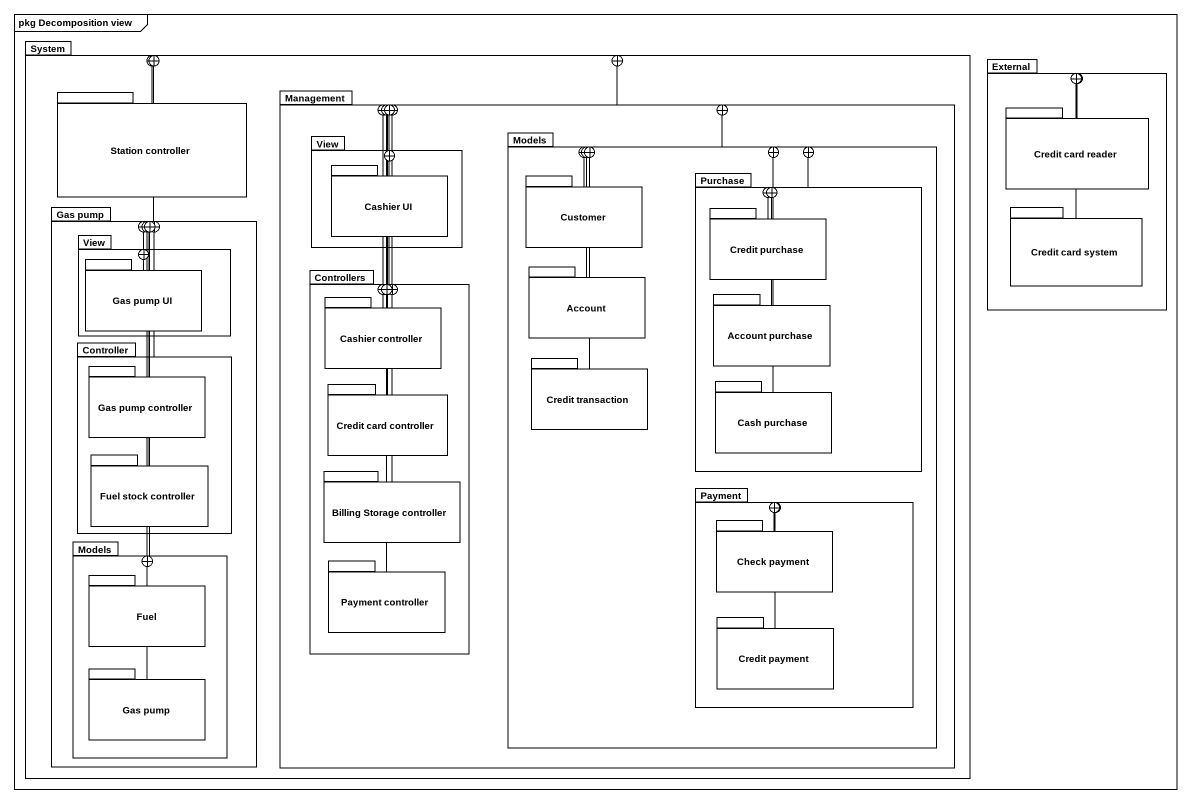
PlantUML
@startuml
mainframe pkg Decomposition view
package System {
  package "Station controller" as Station_controller {
  }
  package Management {
    package View {
      package "Cashier UI" as Cashier_UI {
      }
    }
    package Models {
      package Customer {
      }
      package Purchase {
        package "Credit purchase" as Credit_purchase {
        }
        package "Account purchase" as Account_purchase {
        }
        package "Cash purchase" as Cash_purchase {
        }
      }
      package Account {
      }
      package "Credit transaction" as Credit_transaction {
      }
      package Payment {
        package "Check payment" as Check_payment {
        }
        package "Credit payment" as Credit_payment {
        }
      }
    }
    package Controllers {
      package "Cashier controller" as Cashier_controller {
      }
      package "Credit card controller" as Credit_card_controller {
      }
      package "Billing Storage controller" as Billing_Storage_controller {
      }
      package "Payment controller" as Payment_controller {
      }
    }
  }
  package "Gas pump" as Gas_pump {
    package "View" as View_2 {
      package "Gas pump UI" as Gas_pump_UI {
      }
    }
    package Controller {
      package "Gas pump controller" as Gas_pump_controller {
      }
      package "Fuel stock controller" as Fuel_stock_controller {
      }
    }
    package "Models" as Models_2 {
      package Fuel {
      }
      package "Gas pump" as Gas_pump_2 {
      }
    }
  }
}
package External {
  package "Credit card reader" as Credit_card_reader {
  }
  package "Credit card system" as Credit_card_system {
  }
}
Station_controller --+ System
Management -left-+ System
Credit_card_reader --+ External
View --+ Management
Models -left-+ Management
Cashier_UI --+ Management
Cashier_UI -up-+ View
Customer --+ Models
Purchase --+ Models
Gas_pump -right-+ System
View_2 --+ Gas_pump
Credit_purchase --+ Purchase
Credit_card_system -up-+ External
Gas_pump_UI --+ Gas_pump
Gas_pump_UI -up-+ View_2
Controllers -right-+ Management
Account --+ Models
Cashier_controller -right-+ Management
Cashier_controller --+ Controllers
Account_purchase -right-+ Purchase
Controller --+ Gas_pump
Credit_transaction -right-+ Models
Gas_pump_controller --+ Gas_pump
Credit_card_controller -right-+ Management
Credit_card_controller --+ Controllers
Cash_purchase -left-+ Models
Fuel_stock_controller -up-+ Gas_pump
Billing_Storage_controller -right-+ Management
Billing_Storage_controller -up-+ Controllers
Check_payment --+ Payment
Models_2 -up-+ Gas_pump
Payment_controller -up-+ Management
Payment_controller -up-+ Controllers
Fuel -up-+ Gas_pump
Fuel --+ Models_2
Credit_payment -up-+ Payment
Gas_pump_2 -up-+ Models_2
@enduml
